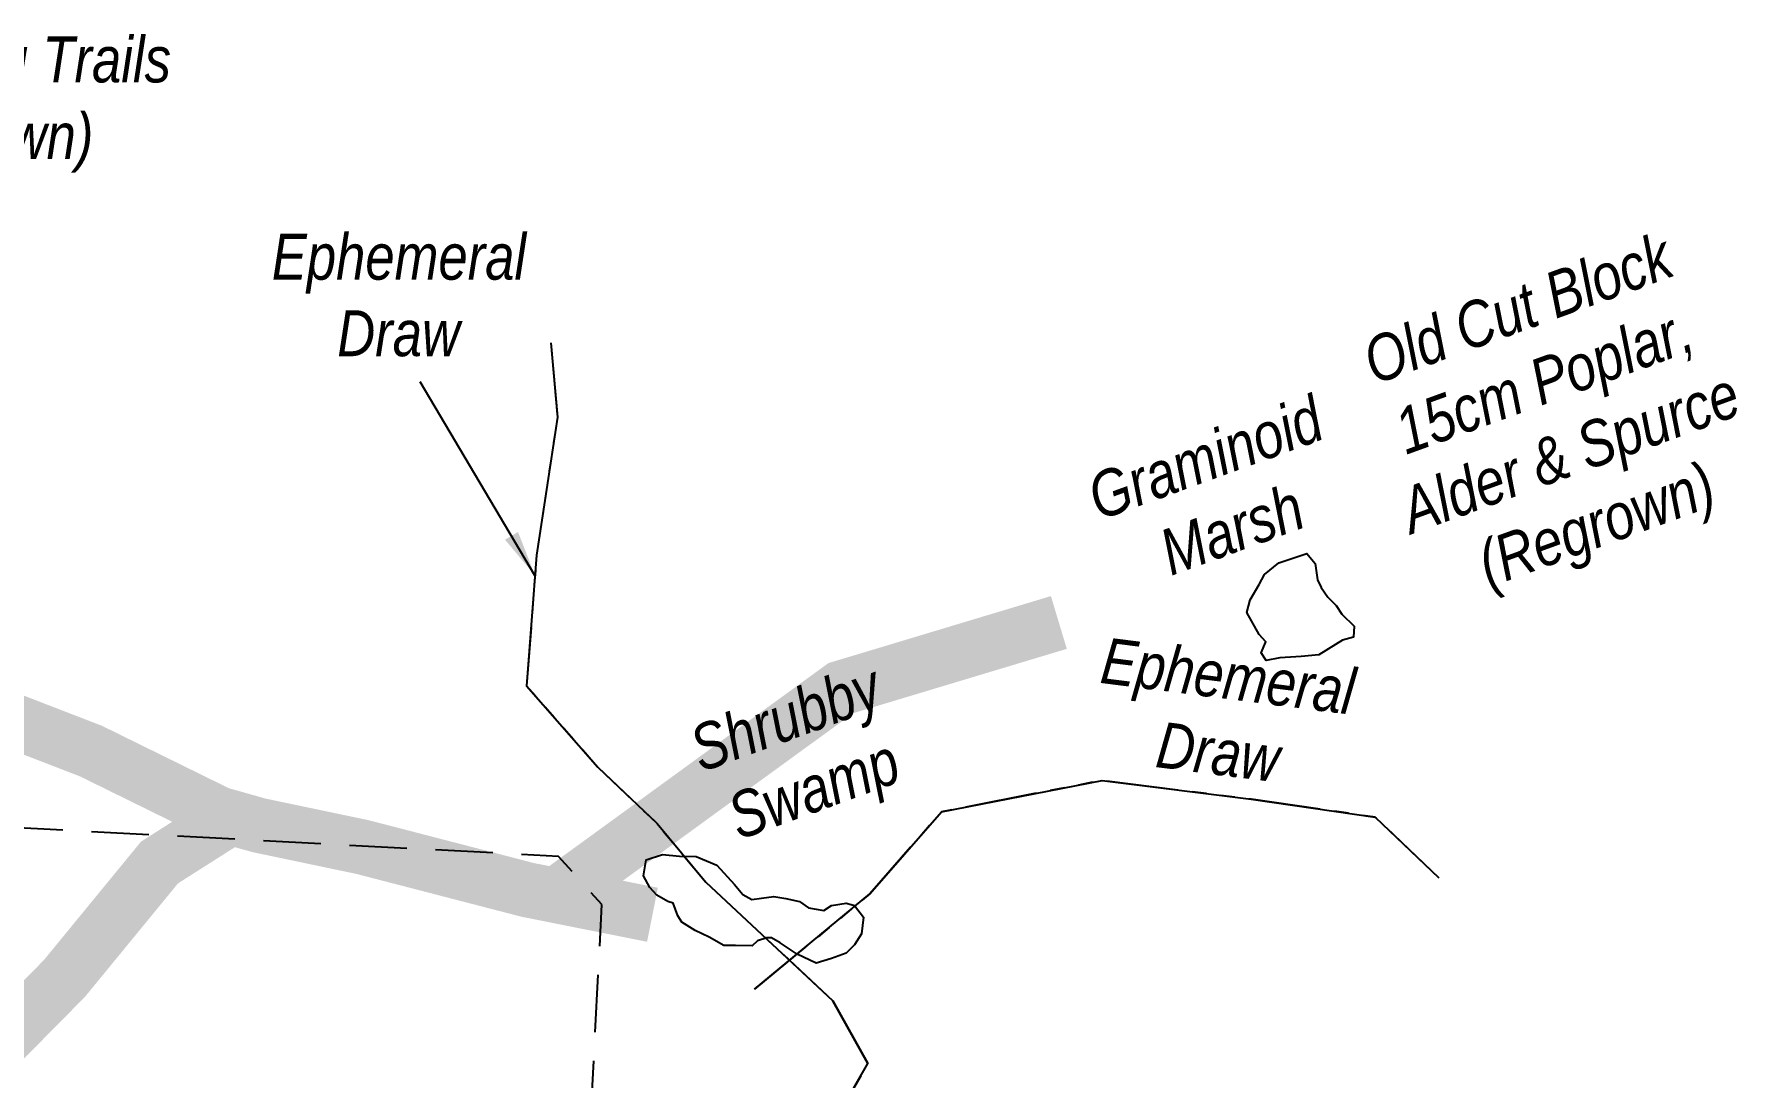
# Model space of a CAD drawing. Extents: x 328899 to 333357, y 6155734 to 6158534.
# Drawn here: x 331078.8 to 331449.6, y 6156856 to 6157083.4 of the extents above; entities that cross this region are included whole.
import ezdxf

# ---------------------------------------------------------------- set-up
doc = ezdxf.new("R2010")
doc.units = 0
doc.header["$LTSCALE"] = 5
doc.linetypes.add('foc-ACCESSROAD', pattern=[3.75, 2.5, -1.25])
doc.linetypes.add('foc-TOPO-ephemeral', pattern=[6.25, 3.125, -0.625, 0.625, -0.625, 0.625, -0.625])
for name, color, linetype in [('AS-ROADS', 254, 'Continuous'), ('C-WS', 13, 'foc-ACCESSROAD'), ('T-BUSH-T', 110, 'Continuous'), ('T-DRAW', 143, 'foc-TOPO-ephemeral'), ('T-WATER-T', 170, 'Continuous'), ('WETLAND', 143, 'Continuous'), ('WETLAND-T', 146, 'Continuous')]:
    doc.layers.add(name, color=color, linetype=linetype)
doc.layers.add('T-TEXT', color=48, linetype='Continuous', lineweight=18)
doc.styles.add('80CG', font='ARIALN.TTF', dxfattribs={"height": 10})
doc.styles.add('80L', font='ARIALN.TTF', dxfattribs={"height": 10})
doc.styles.add('80LS', font='ARIALNI.TTF', dxfattribs={"height": 10})
doc.styles.add('foc-LtypeFont', font='ARIALN.TTF', dxfattribs={"height": 7.349999999999999})
doc.linetypes.add('foc-TOPO-flowdirection-NOLINE', pattern='A,0,[">",foc-LtypeFont,S=0.3,R=0,X=0,Y=-0.945],-20,[">",foc-LtypeFont,S=0.3,R=0,X=0,Y=-0.945],0', length=20)
doc.dimstyles.new('Compass 5 000', dxfattribs={"dimscale": 5, "dimtxt": 9, "dimasz": 2, "dimexe": 0.2, "dimexo": 0.0625, "dimgap": 0.5, "dimtad": 0, "dimtih": 1, "dimtoh": 1, "dimzin": 0, "dimdsep": 46, "dimtxsty": '80CG', "dimcen": 0.1, "dimse1": 1, "dimse2": 1, "dimclrd": 256, "dimclrt": 256, "dimaunit": 1, "dimadec": 4, "dimazin": 0, "dimtfac": 0.06, "dimtofl": 0, "dimtmove": 0, "dimatfit": 1, "dimfxl": 0.2, "dimtolj": 1, "dimtzin": 0, "dimlwd": -1, "dimarcsym": 0})

msp = doc.modelspace()

# ---------------------------------------------------------------- linework, layer by layer
at = {"layer": 'AS-ROADS', "flags": 128}
msp.add_lwpolyline([(330910.085, 6156990.511, 11.99765627999972, 11.99765627999972, 0), (330953.568, 6156960.383000019, 11.99765627999972, 11.99765627999972, 0), (331048.8119999965, 6156943.613, 11.99765627999972, 11.99765627999972, 0), (331091.242, 6156927.214, 11.99765627999972, 11.99765627999972, 0), (331119.0839999965, 6156913.516, 11.99765627999972, 11.99765627999972, 0), (331127.826, 6156911.041, 11.99765627999972, 11.99765627999972, 0), (331150.319, 6156906.324, 11.99765627999972, 11.99765627999972, 0), (331186.349, 6156896.977999988, 11.9999999999997, 11.9999999999997, 0), (331213.4753700805, 6156891.579114679, 11.9999999999997, 11.9999999999997, 0)], format="xyseb", dxfattribs=at)
at = {"layer": 'AS-ROADS', "const_width": 11.99765627999972, "flags": 128}
for points in [[(331192.4085179258, 6156895.771991152), (331254.4879999965, 6156940.929), (331301.947, 6156955.224)], [(331120.085, 6156911.814), (331106.161, 6156902.957), (331085.426, 6156877.664999988), (331054.3219999965, 6156846.192), (331009.995, 6156780.352), (330992.518, 6156747.21), (330984.488, 6156705.013), (330982.5359999965, 6156679.342), (330981.047, 6156658.325), (330981.803, 6156643.361000043), (330981.779, 6156643.364), (330971.311, 6156654.289999988), (330949.756, 6156666.479999988), (330929.064, 6156677.555), (330898.235, 6156685.451), (330873.588, 6156693.183999988), (330850.123, 6156702.630999988), (330827.8109999965, 6156705.051), (330804.395, 6156716.076), (330780.425, 6156720.361000005), (330772.1919999965, 6156723.468)]]:
    msp.add_lwpolyline(points, dxfattribs=at)
at = {"layer": 'C-WS', "flags": 128}
msp.add_lwpolyline([(330941.6199999965, 6156917.55), (330925.8469999965, 6156903.356), (330912.3609999965, 6156647.557), (331188.7389999992, 6156632.991), (331202.477, 6156893.784), (331193.017, 6156904.287999988)], close=True, dxfattribs=at)
at = {"layer": 'T-DRAW', "flags": 128}
for points in [[(331191.3249999965, 6157016.142000044), (331192.7979999965, 6156999.913), (331188.2299999965, 6156969.909), (331186.0859999965, 6156941.445), (331201.612, 6156923.733000056), (331214.479, 6156911.441), (331225.0739999965, 6156898.66), (331252.776, 6156872.824)], [(331384.6459999965, 6156899.605), (331370.842, 6156912.832), (331343.789, 6156916.715), (331311.346, 6156920.828000056), (331276.384, 6156913.974999988), (331260.786, 6156896.101000056), (331235.711, 6156875.381)], [(331252.776, 6156872.824), (331260.3799999965, 6156859.187999988), (331253.058, 6156846.401), (331225.944, 6156803.361999988)]]:
    msp.add_lwpolyline(points, dxfattribs=at)
at = {"layer": 'T-DRAW', "linetype": 'foc-TOPO-flowdirection-NOLINE', "flags": 128}
for points in [[(331191.3249999965, 6157016.142000044), (331192.7979999965, 6156999.913), (331188.2299999965, 6156969.909), (331186.0859999965, 6156941.445), (331201.612, 6156923.733000056), (331214.479, 6156911.441), (331225.0739999965, 6156898.66), (331252.776, 6156872.824)], [(331235.711, 6156875.381), (331260.786, 6156896.101000056), (331276.384, 6156913.974999988), (331311.346, 6156920.828000056), (331343.789, 6156916.715), (331370.842, 6156912.832), (331384.6459999965, 6156899.605)], [(331162.7373568143, 6156734.308358449), (331253.058, 6156846.401), (331260.3799999965, 6156859.187999988), (331252.776, 6156872.824)]]:
    msp.add_lwpolyline(points, dxfattribs=at)
at = {"layer": 'WETLAND'}
for points in [[(331345.5447285884, 6156952.635595986), (331342.8466285923, 6156957.432095968), (331343.5961285945, 6156960.130095972), (331345.5196285917, 6156963.519095981), (331346.7438285876, 6156965.67609599), (331349.8136285854, 6156968.234496007), (331355.9660285782, 6156970.21909604), (331357.7379285765, 6156968.09279605), (331358.2853285786, 6156964.476896053), (331359.03482858, 6156962.828096056), (331360.5336285746, 6156960.72969607), (331362.3323285751, 6156958.930996078), (331363.5181285726, 6156957.036996087), (331366.229528569, 6156954.434296098), (331366.0796285699, 6156952.036096099), (331363.7061285754, 6156951.364996085), (331358.5460285812, 6156948.189596054), (331354.6879285824, 6156947.839196037), (331350.0414285865, 6156947.539396009), (331347.0436285886, 6156946.939795996), (331345.9943285916, 6156948.588595987), (331347.0057285887, 6156950.979895995), (331345.5447285884, 6156952.635595986)], [(331216.7893286981, 6156894.478395279), (331214.3911286978, 6156895.827395268), (331212.8922287008, 6156897.476195255), (331211.5432287047, 6156900.024295251), (331212.0684287034, 6156903.542795255), (331215.6805287019, 6156904.725595272), (331219.3733286959, 6156904.365295293), (331222.9759286953, 6156904.275295313), (331227.498328689, 6156902.372995336), (331231.3521286875, 6156898.150695364), (331233.1535286839, 6156895.989095374), (331235.1350286846, 6156894.908295386), (331237.2065286807, 6156895.178495393), (331239.9085286753, 6156895.538795412), (331242.5204286774, 6156895.088495427), (331245.4926286706, 6156894.457995442), (331247.4741286745, 6156893.106995454), (331250.8066286709, 6156892.47649547), (331252.4278286636, 6156893.557295479), (331255.6702286666, 6156894.097695496), (331256.699528663, 6156893.788895501), (331257.4715286635, 6156893.557295508), (331259.4530286602, 6156891.035495521), (331259.002628663, 6156887.432795516), (331257.4715286643, 6156885.000995507), (331257.3399286644, 6156884.869295511), (331255.6702286624, 6156883.199595502), (331252.4278286648, 6156882.028795485), (331249.1298286697, 6156881.011695466), (331244.9519286749, 6156882.990695439), (331241.2595286742, 6156885.45129542), (331239.3681286785, 6156886.532095409), (331238.3774286761, 6156886.532095404), (331236.3058286824, 6156885.901595388), (331235.2085286834, 6156884.777695382), (331231.5215286828, 6156884.856895365), (331229.0104286877, 6156884.910895394), (331225.8127286903, 6156886.67209533), (331222.7429286931, 6156888.111095313), (331219.8650286952, 6156889.9336953), (331219.0017286982, 6156891.372695291), (331217.9468286979, 6156894.073295287), (331216.7893286981, 6156894.478395279)]]:
    msp.add_lwpolyline(points, close=True, dxfattribs=at)

# ---------------------------------------------------------------- texts
at = {"layer": 'T-BUSH-T', "insert": (331400.1029339332, 6157028.304825581), "char_height": 9.998046899999698, "width": 88.31603548366343, "attachment_point": 2, "rotation": 20.00000000000001, "style": '80LS'}
msp.add_mtext('{\\C48;Old Cut Block}\\P15cm Poplar, Alder & Spurce\\P(Regrown)', dxfattribs=at)
at = {"layer": 'T-TEXT', "insert": (331059.9474683942, 6157082.832579133), "char_height": 9.9980468999997, "width": 97.9662649267058, "attachment_point": 2, "style": '80LS'}
msp.add_mtext('12m Logging Trails\\P(Overgrown)', dxfattribs=at)
at = {"layer": 'T-WATER-T', "insert": (331130.2792818738, 6157039.873801064), "char_height": 9.9980468999997, "attachment_point": 1, "style": '80L'}
msp.add_mtext_dynamic_manual_height_columns('\\pi0.31462;{\\fArial Narrow|b0|i1|c0|p34;Ephemeral \\P\\pi14.57172;Draw}', width=55.97994542974077, gutter_width=49.99999999999998, heights=[0], dxfattribs=at)
at = {"layer": 'T-WATER-T', "insert": (331311.6532509854, 6156952.053377141), "char_height": 9.9980468999997, "attachment_point": 1, "rotation": 352.77480301085916, "style": '80L'}
msp.add_mtext_dynamic_manual_height_columns('\\pi0.31462;{\\fArial Narrow|b0|i1|c0|p34;Ephemeral \\P\\pi14.57172;Draw}', width=55.97994542974077, gutter_width=49.99999999999998, heights=[0], dxfattribs=at)
at = {"layer": 'WETLAND-T', "char_height": 9.998035599999664, "attachment_point": 1, "rotation": 20.00000000000001, "style": '80L'}
for s, insert in [('\\pi-10.27911;{\\fArial Narrow|b0|i1|c0|p34;Graminoid\\P\\pi0.31908;Marsh}', (331316.9372446749, 6156990.292404624)), ('\\pi-5.4506;{\\fArial Narrow|b0|i1|c0|p34;Shrubby\\P\\pi-2.74649;Swamp}', (331225.7864516894, 6156933.81543348))]:
    msp.add_mtext_dynamic_manual_height_columns(s, width=31.64160982264664, gutter_width=49.99999999999998, heights=[0], dxfattribs=dict(at, insert=insert))

# ---------------------------------------------------------------- leaders
at = {"layer": 'T-WATER-T'}
msp.add_leader([(331187.8965908749, 6156965.482620683), (331162.9007446896, 6157007.633017578)], dimstyle='Compass 5 000', dxfattribs=at)

doc.saveas('drawing.dxf')
